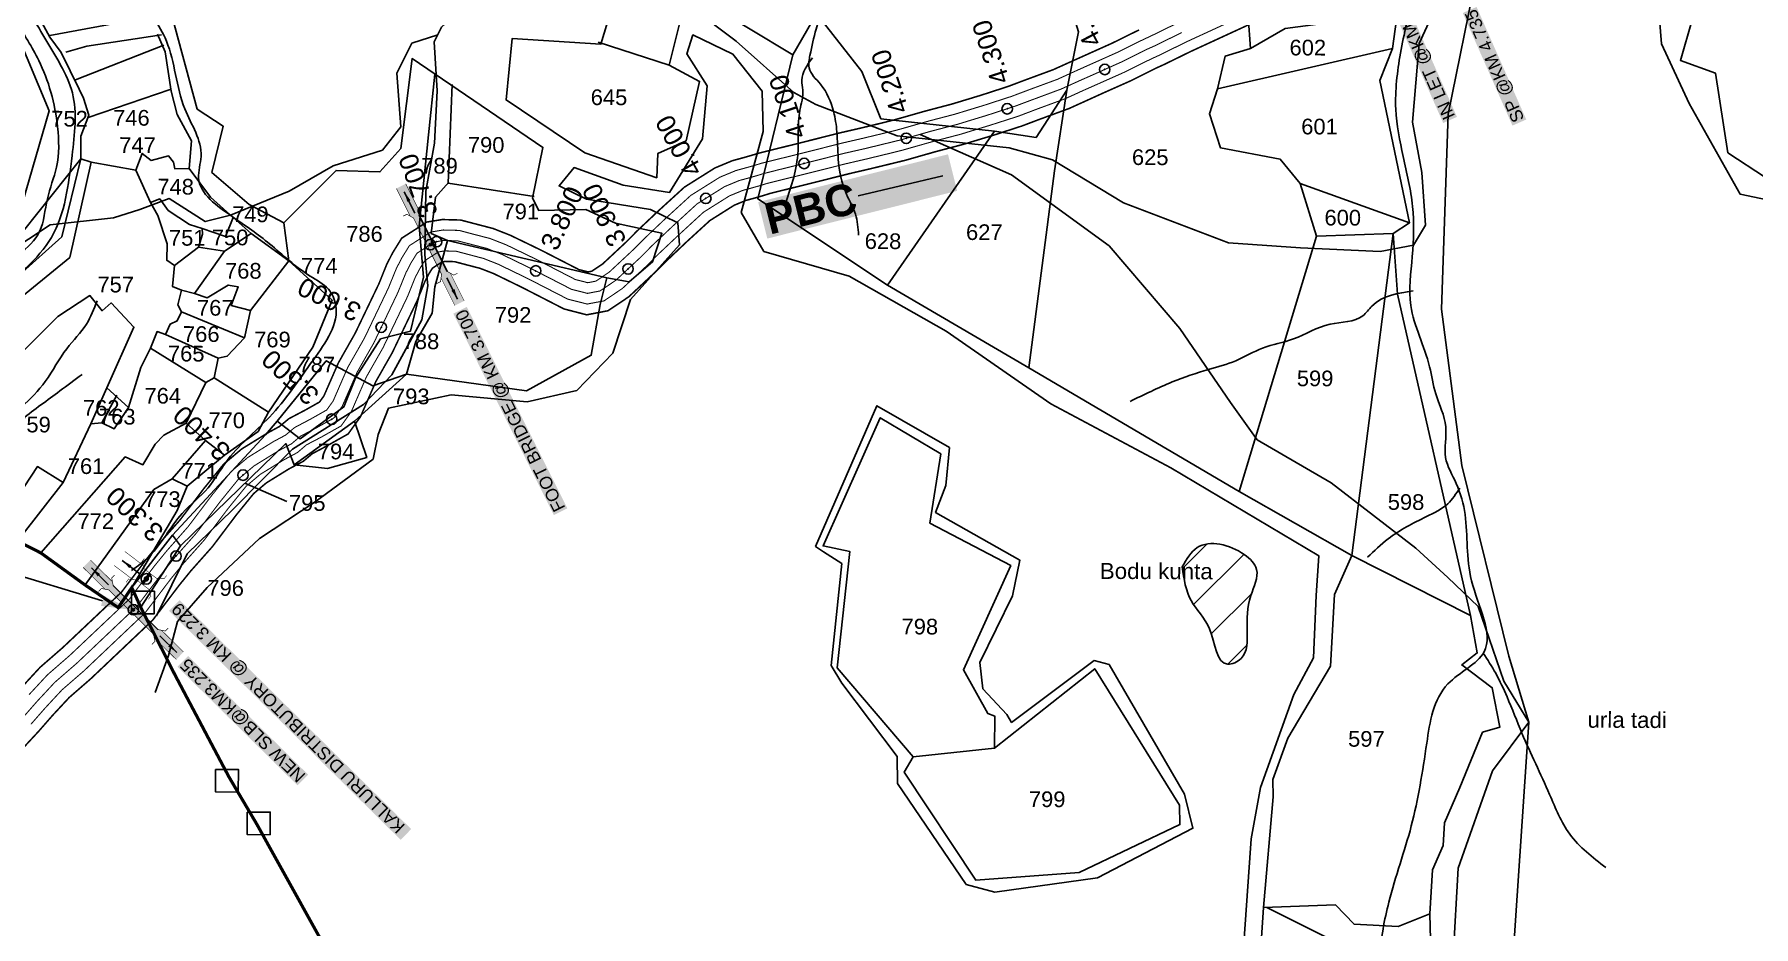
# Model space of a CAD drawing. Header units: inches. Extents: x 179671 to 186600, y 1613438 to 1621634.
# Drawn here: x 180495 to 182138, y 1616173 to 1617026 of the extents above; entities that cross this region are included whole.
import ezdxf
from ezdxf import colors
from ezdxf.entities.mleader import LeaderData, LeaderLine
from ezdxf.enums import TextEntityAlignment as Align
from ezdxf.math import Vec2, Vec3

# ---------------------------------------------------------------- set-up
doc = ezdxf.new("R2010")
doc.units = ezdxf.units.IN
doc.header["$LTSCALE"] = 15
doc.header["$MEASUREMENT"] = 0
doc.header["$PDMODE"] = 32
doc.header["$PDSIZE"] = 10
doc.linetypes.add('ACAD_ISO02W100', pattern=[15, 12, -3])
doc.linetypes.add('HIDDEN2', pattern=[0.1875, 0.125, -0.0625])
for name, color, linetype in [('CANAL1', 7, 'Continuous'), ('CSMark', 72, 'Continuous'), ('HILLS', 3, 'Continuous'), ('PAPER SIZE', 5, 'Continuous'), ('PLOT', 7, 'Continuous'), ('PLOT NO', 7, 'Continuous'), ('ROAD', 1, 'Continuous'), ('STREAM', 4, 'Continuous'), ('STRUCTURE', 5, 'Continuous'), ('text1', 7, 'Continuous'), ('text2', 7, 'Continuous'), ('VILLAGE BOUNADRY', 5, 'Continuous'), ('VILLAGE BOUNADRY STONES', 1, 'Continuous'), ('VILLAGE STONES', 240, 'Continuous')]:
    doc.layers.add(name, color=color, linetype=linetype)
doc.styles.get("Standard").update_dxf_attribs({"font": 'arial.ttf'})
doc.dimstyles.get("Standard").update_dxf_attribs({"dimtxt": 0.18, "dimasz": 0.18, "dimexe": 0.18, "dimexo": 0.0625, "dimgap": 0.09, "dimtad": 0, "dimtih": 1, "dimtoh": 1, "dimdec": 4, "dimzin": 0, "dimdsep": 46, "dimtxsty": 'Standard', "dimcen": 0.09, "dimadec": 0, "dimazin": 0, "dimtfac": 1, "dimtdec": 4, "dimtofl": 0, "dimtmove": 0, "dimatfit": 3, "dimfxl": 1, "dimtolj": 1, "dimtzin": 0, "dimarcsym": 0})

# ---------------------------------------------------------------- blocks, each defined once
blk = doc.blocks.new('SLB')
at = {"layer": 'STRUCTURE'}
h = blk.add_hatch(dxfattribs=at)
h.set_pattern_fill('DOTS', color=6, scale=20, angle=320.3722, style=0)
h.set_pattern_definition([(320.372247934, (-159.4327, -72.9564), (1.2786241598, 0.5641323054), [0, -1.25])])
h.paths.add_polyline_path([(769699.5, 1706871.1), (769699.5, 1706861.1), (769729.1, 1706861.1), (769732.1, 1706863.1), (769792.1, 1706863.1), (769795.1, 1706861.1), (769824.7, 1706861.1), (769824.7, 1706871.1), (769795.1, 1706871.1), (769792.1, 1706869.1), (769732.1, 1706869.1), (769729.1, 1706871.1)])
at = {"layer": 'STRUCTURE', "color": 6, "linetype": 'ACAD_ISO02W100', "ltscale": 0.5, "const_width": 0.5}
for points in [[(769699.5, 1706871.1), (769729.1, 1706871.1)], [(769795.1, 1706871.1), (769824.7, 1706871.1)], [(769699.5, 1706861.1), (769729.1, 1706861.1)], [(769795.1, 1706861.1), (769824.7, 1706861.1)]]:
    blk.add_lwpolyline(points, dxfattribs=at)
at = {"layer": 'STRUCTURE', "color": 6, "const_width": 0.628}
for points in [[(769726.1, 1706877.1), (769726.1, 1706873.1), (769732.1, 1706869.1), (769792.1, 1706869.1), (769798.1, 1706873.1), (769798.1, 1706877.1)], [(769726.1, 1706855.1), (769726.1, 1706859.1), (769732.1, 1706863.1), (769792.1, 1706863.1), (769798.1, 1706859.1), (769798.1, 1706855.1)]]:
    blk.add_lwpolyline(points, dxfattribs=at)
at = {"layer": 'STRUCTURE', "color": 6}
blk.add_lwpolyline([(769732.1, 1706863.1), (769792.1, 1706863.1)], dxfattribs=at)
blk.add_lwpolyline([(769732.1, 1706863.1), (769792.1, 1706863.1)], dxfattribs=at)
at = {"layer": 'STRUCTURE', "color": 0}
blk.add_circle((769762.1, 1706866.1), 1.24, dxfattribs=at)
for points in [[(769703.8, 1706866), (769726.7, 1706866)], [(769818.6, 1706865.8), (769795.7, 1706865.8)]]:
    blk.add_leader(points, dimstyle='Standard', override={"dimasz": 10, "dimgap": 0.09, "dimtad": 0}, dxfattribs=at)
blk = doc.blocks.new('OT')
at = {"layer": 'STRUCTURE', "color": 190}
for points, const_width in [([(769751.4, 1706595.8), (769729.4, 1706595.8)], 0.5), ([(769775.2, 1706601.8), (769775.2, 1706597.8), (769769.2, 1706593.8), (769761.8, 1706593.8), (769754.4, 1706593.8), (769748.4, 1706597.8), (769748.4, 1706601.8)], 0.5), ([(769761.8, 1706593.8), (769761.8, 1706581)], 2.5), ([(769751.4, 1706579), (769729.4, 1706579)], 0.5), ([(769748.4, 1706573), (769748.4, 1706577), (769754.4, 1706581), (769761.8, 1706581), (769761.8, 1706581), (769761.8, 1706581), (769769.2, 1706581), (769775.2, 1706577), (769775.2, 1706573)], 0.5)]:
    blk.add_lwpolyline(points, dxfattribs=dict(at, const_width=const_width))
at = {"layer": 'STRUCTURE', "color": 0}
blk.add_circle((769761.8, 1706587.4), 1.87, dxfattribs=at)
blk.add_leader([(769732.6, 1706587.4), (769753.8, 1706587.4)], dimstyle='Standard', override={"dimasz": 10, "dimgap": 0.09, "dimtad": 0}, dxfattribs=at)
blk = doc.blocks.new('PBC')
at = {"layer": 'STRUCTURE', "color": 5, "insert": (13.6, 8.7), "char_height": 30, "width": 181.057, "attachment_point": 1, "rotation": 325.6347, "bg_fill": 1, "box_fill_scale": 1.1, "bg_fill_color": 7, "bg_fill_true_color": 16777215, "bg_fill_transparency": 0}
blk.add_mtext('{\\fArial|b1|i0|c0|p34;\\C256;PBC}', dxfattribs=at)
at = {"layer": 'PAPER SIZE'}
blk.add_leader([(148.6, -102.5), (80.6, -54.7)], dimstyle='Standard', override={"dimasz": 40, "dimgap": 0.09, "dimtad": 0, "dimtfill": 2, "dimtfillclr": 5}, dxfattribs=at)

msp = doc.modelspace()

# ---------------------------------------------------------------- hatches: boundary and pattern name
at = {"layer": 'STREAM'}
h = msp.add_hatch(dxfattribs=at)
h.set_pattern_fill('ANSI31', color=256, scale=254.535425, angle=-0.2316)
h.set_pattern_definition([(44.7684, (179073.567, 1616750.192), (-22.40683, 22.58873), [])])
edge = h.paths.add_edge_path()
edge.add_spline(control_points=[(181592, 1616516.4), (181596.1, 1616523.7), (181608.4, 1616545), (181645.3, 1616536.1), (181668.6, 1616512.9), (181654.2, 1616485.7), (181653.6, 1616458.7), (181655.2, 1616430.1), (181625, 1616417), (181623, 1616460.7), (181597.1, 1616482.3), (181593.7, 1616504.9), (181592, 1616516.4)], knot_values=[0, 0, 0, 0, 4.605874, 13.541889, 17.162116, 22.229746, 28.917718, 34.18549, 36.884854, 44.336815, 50.682563, 57.221071, 57.221071, 57.221071, 57.221071], degree=3, periodic=0)
h.paths.add_polyline_path([(181509.4, 1616500.9), (181625.1, 1616500.4), (181625.2, 1616523.7), (181509.5, 1616524.2)], flags=9)

# ---------------------------------------------------------------- linework, layer by layer
at = {"layer": 'CANAL1', "color": 5, "const_width": 1}
for points in [[(180491.7, 1616366), (180504.9, 1616381.1), (180521.3, 1616398.8), (180542.4, 1616417.1), (180600.7, 1616472.4), (180625.4, 1616505), (180636.8, 1616519), (180657.4, 1616542.2), (180680.3, 1616572.5), (180697.4, 1616593.6), (180710.8, 1616604.9), (180733.2, 1616618.7), (180746.4, 1616625.8), (180754.9, 1616633.1), (180768.7, 1616640.3), (180788.1, 1616651.2), (180798, 1616665.1), (180812.3, 1616698.1), (180828.2, 1616726), (180851.6, 1616774.9), (180859.1, 1616793.5), (180863.7, 1616802.2), (180868, 1616809.2), (180874.8, 1616813.6), (180881.1, 1616817.6), (180886.9, 1616818.6), (180898.1, 1616818.3), (180909.8, 1616815.2), (180924.2, 1616811.4), (180938, 1616806), (180965.9, 1616792.5), (181004.8, 1616772.5), (181023.3, 1616767.8), (181039.4, 1616770.8), (181057, 1616782.7), (181081.8, 1616805.8), (181092.2, 1616816.3), (181111.4, 1616834.4), (181134.5, 1616855.6), (181159.3, 1616871.2), (181171.9, 1616876.4), (181179.2, 1616878.4), (181189.2, 1616881.2), (181194.9, 1616883), (181208, 1616886.3), (181231.1, 1616892), (181271.3, 1616902.1), (181291.1, 1616906.7), (181310.9, 1616911.5), (181325, 1616915), (181354.1, 1616923.3), (181380.1, 1616930.1), (181408.9, 1616938.9), (181435.4, 1616947.4), (181453, 1616954.1), (181480.2, 1616964.1), (181497.7, 1616972.1), (181512.4, 1616978.6), (181538.4, 1616990.2), (181556.1, 1616999.1), (181563.6, 1617002.7), (181570.8, 1617006), (181595.9, 1617018.4), (181663.2, 1617049.4)], [(180490, 1616394.4), (180507.4, 1616413.2), (180529, 1616432), (180585.8, 1616485.7), (180609.7, 1616517.3), (180621.6, 1616531.9), (180641.9, 1616554.9), (180664.5, 1616584.8), (180683.1, 1616607.7), (180699, 1616621.1), (180723.2, 1616636.1), (180735.1, 1616642.5), (180743.7, 1616649.7), (180759.2, 1616657.9), (180774.4, 1616666.5), (180780.5, 1616675), (180794.4, 1616707), (180810.5, 1616735.3), (180833.3, 1616783), (180841, 1616801.9), (180846.3, 1616812.1), (180853.4, 1616823.6), (180864, 1616830.4), (180873.7, 1616836.6), (180885.6, 1616838.6), (180901, 1616838.2), (180914.9, 1616834.5), (180930.4, 1616830.5), (180946, 1616824.4), (180974.9, 1616810.4), (181011.9, 1616791.3), (181023.9, 1616788.2), (181031.7, 1616789.7), (181044.5, 1616798.4), (181067.9, 1616820.2), (181078.2, 1616830.6), (181097.7, 1616849.1), (181122.3, 1616871.6), (181150, 1616889), (181165.4, 1616895.4), (181173.8, 1616897.7), (181183.5, 1616900.4), (181189.5, 1616902.3), (181203.1, 1616905.7), (181226.3, 1616911.4), (181266.6, 1616921.6), (181286.5, 1616926.2), (181306.1, 1616930.9), (181319.9, 1616934.3), (181348.8, 1616942.5), (181374.7, 1616949.3), (181402.9, 1616957.9), (181428.8, 1616966.3), (181446, 1616972.8), (181472.6, 1616982.6), (181489.5, 1616990.3), (181504.2, 1616996.9), (181529.8, 1617008.3), (181547.2, 1617017), (181555.1, 1617020.8), (181562.2, 1617024.1), (181587.3, 1617036.4)]]:
    msp.add_lwpolyline(points, dxfattribs=at)
at = {"layer": 'CANAL1', "color": 200, "const_width": 1.5}
for points in [[(180475.5, 1616333.9), (180499.1, 1616359.3), (180512.3, 1616374.4), (180528.3, 1616391.6), (180549.1, 1616409.7), (180608.2, 1616465.7), (180633.3, 1616498.8), (180644.4, 1616512.5), (180665.1, 1616535.8), (180688.1, 1616566.3), (180704.6, 1616586.6), (180716.7, 1616596.8), (180738.2, 1616610.1), (180752.1, 1616617.5), (180760.6, 1616624.7), (180773.5, 1616631.6), (180794.9, 1616643.6), (180806.7, 1616660.1), (180821.3, 1616693.6), (180837.1, 1616721.4), (180860.8, 1616770.9), (180868.2, 1616789.3), (180872.4, 1616797.3), (180875.4, 1616802), (180880.2, 1616805.2), (180884.7, 1616808.1), (180887.6, 1616808.6), (180896.7, 1616808.3), (180907.3, 1616805.5), (180921.1, 1616801.9), (180934, 1616796.9), (180961.5, 1616783.5), (181001.2, 1616763.1), (181022.9, 1616757.5), (181043.3, 1616761.4), (181063.2, 1616774.8), (181088.8, 1616798.7), (181099.2, 1616809.1), (181118.2, 1616827.1), (181140.6, 1616847.6), (181163.9, 1616862.3), (181175.1, 1616866.9), (181181.9, 1616868.7), (181192, 1616871.6), (181197.6, 1616873.4), (181210.4, 1616876.6), (181233.5, 1616882.3), (181273.6, 1616892.4), (181293.4, 1616897), (181313.2, 1616901.8), (181327.6, 1616905.3), (181356.7, 1616913.6), (181382.9, 1616920.5), (181411.9, 1616929.3), (181438.7, 1616938), (181456.5, 1616944.7), (181484, 1616954.8), (181501.9, 1616962.9), (181516.4, 1616969.5), (181542.7, 1616981.2), (181560.5, 1616990.1), (181567.8, 1616993.7), (181575.1, 1616997), (181600.2, 1617009.3), (181667.4, 1617040.3)], [(180482.6, 1616401.1), (180500.4, 1616420.4), (180522.2, 1616439.4), (180578.3, 1616492.4), (180601.8, 1616523.5), (180613.9, 1616538.4), (180634.1, 1616561.2), (180656.7, 1616591), (180675.9, 1616614.7), (180693.1, 1616629.2), (180718.2, 1616644.7), (180729.4, 1616650.8), (180738.1, 1616658.1), (180754.4, 1616666.7), (180767.5, 1616674.1), (180771.7, 1616679.9), (180785.5, 1616711.5), (180801.6, 1616739.9), (180824.2, 1616787), (180831.9, 1616806.1), (180837.6, 1616817.1), (180846.1, 1616830.8), (180858.6, 1616838.8), (180870, 1616846.2), (180884.9, 1616848.6), (180902.5, 1616848.1), (180917.4, 1616844.2), (180933.5, 1616840), (180950, 1616833.5), (180979.3, 1616819.3), (181015.5, 1616800.7), (181024.2, 1616798.5), (181027.8, 1616799.2), (181038.2, 1616806.2), (181060.9, 1616827.4), (181071.2, 1616837.8), (181090.9, 1616856.4), (181116.3, 1616879.6), (181145.4, 1616897.9), (181162.2, 1616904.9), (181171.1, 1616907.3), (181180.6, 1616910), (181186.8, 1616911.9), (181200.7, 1616915.4), (181223.9, 1616921.1), (181264.2, 1616931.3), (181284.2, 1616935.9), (181303.7, 1616940.6), (181317.3, 1616944), (181346.1, 1616952.2), (181371.9, 1616959), (181399.9, 1616967.5), (181425.5, 1616975.8), (181442.5, 1616982.2), (181468.8, 1616991.9), (181485.4, 1616999.4), (181500.1, 1617006), (181525.5, 1617017.4), (181542.8, 1617026), (181550.9, 1617029.9)]]:
    msp.add_lwpolyline(points, dxfattribs=at)
at = {"layer": 'CANAL1', "color": 1, "linetype": 'HIDDEN2', "ltscale": 4, "const_width": 1}
msp.add_lwpolyline([(180484.3, 1616372.7), (180497.5, 1616387.8), (180514.4, 1616406), (180535.7, 1616424.5), (180593.3, 1616479.1), (180617.6, 1616511.1), (180629.2, 1616525.5), (180649.6, 1616548.5), (180672.4, 1616578.6), (180690.2, 1616600.6), (180704.9, 1616613), (180728.2, 1616627.4), (180740.8, 1616634.2), (180749.3, 1616641.4), (180764, 1616649.1), (180781.2, 1616658.8), (180789.2, 1616670), (180803.4, 1616702.5), (180819.4, 1616730.6), (180842.5, 1616779), (180850.1, 1616797.7), (180855, 1616807.2), (180860.7, 1616816.4), (180869.4, 1616822), (180877.4, 1616827.1), (180886.2, 1616828.6), (180899.6, 1616828.2), (180912.3, 1616824.9), (180927.3, 1616821), (180942, 1616815.2), (180970.4, 1616801.4), (181008.3, 1616781.9), (181023.6, 1616778), (181035.6, 1616780.3), (181050.7, 1616790.5), (181074.9, 1616813), (181085.2, 1616823.5), (181104.6, 1616841.8), (181128.4, 1616863.6), (181154.7, 1616880.1), (181168.7, 1616885.9), (181176.5, 1616888), (181186.3, 1616890.8), (181192.2, 1616892.6), (181205.5, 1616896), (181228.7, 1616901.7), (181268.9, 1616911.9), (181288.8, 1616916.4), (181308.5, 1616921.2), (181322.5, 1616924.6), (181351.4, 1616932.9), (181377.4, 1616939.7), (181405.9, 1616948.4), (181432.1, 1616956.9), (181449.5, 1616963.4), (181476.4, 1616973.4), (181493.6, 1616981.2), (181508.3, 1616987.7), (181534.1, 1616999.3), (181551.6, 1617008.1), (181559.3, 1617011.8), (181566.5, 1617015), (181591.6, 1617027.4)], dxfattribs=at)
at = {"layer": 'HILLS'}
for points in [[(182162, 1617210.9), (182055.4, 1617282.1), (182009.6, 1617279.1), (181973.5, 1617228.2), (181937.9, 1617150.1), (181914, 1617114.4), (181873.3, 1617083), (181846.3, 1616949.2), (181839.9, 1616763), (181859.3, 1616613.5), (181904.4, 1616431), (181923.2, 1616368.1), (181888.7, 1616321.6), (181855.7, 1616228.3), (181851.1, 1616143.6)], [(182163.3, 1616864.8), (182125.4, 1616872.8), (182076.7, 1616959.7), (182050.1, 1617016.6), (182044.6, 1617083.5), (182073.1, 1617106), (182171.6, 1617102.4)]]:
    msp.add_lwpolyline(points, dxfattribs=at)
at = {"layer": 'PLOT'}
for points in [[(181101.6, 1616996.1), (181115.8, 1617052.3), (181135.3, 1617057), (181219.8, 1617006.1), (181237.6, 1617036.9), (181292, 1617156.5), (181332.9, 1617199.4), (181394.3, 1617269.3), (181428, 1617296), (181446.4, 1617334.9), (181448.7, 1617307), (181476.6, 1617339.2), (181614, 1617375), (181692.8, 1617375), (181762.5, 1617368.7), (181813.1, 1617357.5), (181856.7, 1617344.4), (181899.4, 1617361.6), (181966.7, 1617345.8), (181994.6, 1617347.8), (181999.3, 1617362.1)], [(181813.1, 1617357.5), (181810.6, 1617260.2), (181793.1, 1617205.6), (181799.6, 1617115.8), (181819.5, 1617099.8), (181800.8, 1617067.9), (181792.9, 1617012.3), (181781.1, 1616981.4), (181809.2, 1616845.4), (181793.8, 1616835.1)], [(181450.2, 1617166.3), (181493, 1617028.1), (181481.9, 1616972.3), (181470, 1616895.2), (181445.6, 1616706.7)], [(180471.1, 1617092.9), (180484.1, 1617083.5), (180486.8, 1617074.3), (180500.2, 1617040.4), (180509.8, 1617023), (180520.7, 1617008.4), (180537.7, 1616973.1), (180541.8, 1616964.6), (180547.1, 1616948.3), (180539.3, 1616928.2), (180539.3, 1616906.8)], [(182159.1, 1617087.8), (182074.5, 1617091.6), (182079.4, 1617039.4), (182068.3, 1617000.8), (182101.7, 1616988.7), (182113.7, 1616912.5), (182149.5, 1616888.8)], [(180470.9, 1616820.7), (180509, 1616952.5), (180457.7, 1617074.8)], [(181052.4, 1617069.1), (181036.4, 1617016.4), (180951.5, 1617021.6), (180945.8, 1616962.9), (181021.2, 1616912.5), (181089.8, 1616888.6), (181090.9, 1616911.8), (181118.1, 1616924), (181130.7, 1616980.7), (181101.6, 1616996.1), (181034, 1617018.1)], [(181800.8, 1617067.9), (181742.2, 1617051.5), (181722.1, 1617035.5), (181690.4, 1617031.3), (181657.4, 1617012.1)], [(180602.9, 1617041.8), (180535.7, 1617029.4), (180509.8, 1617024.5)], [(180596.6, 1616477.9), (180634.8, 1616536.5), (180735.3, 1616634.3), (180743.2, 1616613.9), (180775, 1616610.7), (180812.7, 1616621.1), (180800.8, 1616655.7), (180850.7, 1616700.8), (180965.3, 1616684.8), (181027.3, 1616718.8), (181035.8, 1616767.5), (181042.1, 1616792.8), (181063.4, 1616789), (181085.7, 1616808.1), (181094.7, 1616835.5), (181050.3, 1616845.1), (181021.9, 1616858.2), (180977.1, 1616857.4), (180971, 1616868.9), (180981.1, 1616917.6), (180856, 1617002.5), (180845.1, 1616916.5), (180825.2, 1616894.2), (180783.3, 1616895.6), (180733.3, 1616845.5), (180700.3, 1616862.9), (180664.6, 1616893.6), (180675.3, 1616938), (180650.7, 1616954.2), (180625.4, 1617047.1)], [(181219.8, 1617006.1), (181186.6, 1616868.3), (181310.4, 1616785.7), (181445.6, 1616706.7), (181646.5, 1616588.4), (181754.2, 1616527.4), (181867.6, 1616470.1), (181797.9, 1616777.4), (181793.8, 1616835.1), (181720.4, 1616832.8), (181704.8, 1616882.9), (181685.8, 1616906.2), (181628.5, 1616917.2), (181618.1, 1616949.7), (181625.8, 1616973.6), (181633.1, 1617004.7), (181657.4, 1617012.1), (181655.2, 1617042.6)], [(181412.8, 1616933.2), (181304.1, 1616944.9), (181286, 1616990), (181248.9, 1617037.3), (181237.6, 1617036.9)], [(180470.9, 1616820.7), (180539.3, 1616906.8), (180549.2, 1616903.4), (180592, 1616895.9), (180598, 1616911.8), (180606.6, 1616905.2), (180623.2, 1616909.4), (180627.8, 1616903.4), (180629.1, 1616897.1), (180643, 1616897.4), (180645.1, 1616923.9), (180631.6, 1616949.1), (180625.7, 1616971.4), (180619.9, 1617009.1), (180612.7, 1617026)], [(180525.2, 1617008.5), (180545, 1617014.5), (180616.6, 1617025.2)], [(180618.8, 1617015.3), (180534.4, 1616982.1)], [(181625.8, 1616973.6), (181792.9, 1617012.3)], [(180726.9, 1616655.9), (180748.9, 1616639), (180790.9, 1616669.4), (180801.9, 1616697.1), (180825.9, 1616734.5), (180854.5, 1616742), (180866.8, 1616793.6), (180862.6, 1616842.2), (180871.8, 1616929.5), (180877.7, 1616987.5)], [(180546.4, 1616946.3), (180624.7, 1616972.9)], [(180894.2, 1616977.8), (180890.6, 1616883.5), (180972.7, 1616870.7)], [(181310.4, 1616785.7), (181412.8, 1616933.2), (181452.4, 1616927.2), (181481.9, 1616972.3)], [(180539.3, 1616906.8), (180521.3, 1616832.2), (180440.1, 1616759.5), (180395.5, 1616711.1), (180341.9, 1616629.3)], [(180351, 1616624.8), (180455.5, 1616752.8), (180528.8, 1616812.4), (180549.2, 1616903.4)], [(180643, 1616897.4), (180663.4, 1616869.9), (180685.1, 1616850.6), (180702.3, 1616835.3), (180738.2, 1616809.2), (180779.5, 1616771.5), (180761.1, 1616726.6), (180718.6, 1616664.5), (180708.8, 1616645.8), (180676.7, 1616623.4), (180640.9, 1616593.8), (180631.5, 1616570.3), (180588.1, 1616496.7)], [(180676.7, 1616623.4), (180658.5, 1616637.2), (180640.1, 1616653.8), (180659, 1616692.7), (180606.1, 1616725.6), (180612.2, 1616741.5), (180620.4, 1616738.8), (180624.7, 1616748.7), (180631.5, 1616751.7), (180635.5, 1616760.4), (180632, 1616766.9), (180635.6, 1616781.1), (180626.9, 1616784.6), (180628.9, 1616804.8), (180621.5, 1616809.6), (180621.8, 1616825.3), (180613.1, 1616852.6), (180605.9, 1616864.9), (180592, 1616895.9)], [(180891, 1616884.3), (180878.4, 1616869.9), (180874.2, 1616835.3), (180889.9, 1616828.4), (180877.7, 1616784.3), (180875.2, 1616759), (180859.7, 1616732), (180850.7, 1616700.8)], [(180605.9, 1616864.9), (180614.8, 1616868.3), (180622.7, 1616857.4), (180643.2, 1616844), (180655.5, 1616840.1), (180677.7, 1616832.3), (180685.1, 1616850.6)], [(181809.2, 1616845.4), (181704.8, 1616882.9)], [(180648, 1616778), (180676.6, 1616818.3), (180702.3, 1616835.3)], [(180676.6, 1616818.3), (180652, 1616822.3), (180655.6, 1616834.6), (180655.5, 1616840.1)], [(180659, 1616692.7), (180666.8, 1616697.4), (180670.6, 1616716.2), (180679.4, 1616717.9), (180695.8, 1616735.4), (180701.4, 1616761.7), (180738.2, 1616809.2), (180733.3, 1616845.5)], [(181754.2, 1616527.4), (181793.8, 1616835.1)], [(180652, 1616822.3), (180628.9, 1616804.8)], [(180889.9, 1616828.4), (181042.1, 1616792.8)], [(181720.4, 1616832.8), (181646.5, 1616588.4)], [(180635.6, 1616781.1), (180648, 1616778), (180660.2, 1616773.8), (180680.3, 1616786), (180689.8, 1616784.2), (180683.1, 1616766.3), (180701.4, 1616761.7)], [(180606.1, 1616725.6), (180596.6, 1616707.2), (180584.8, 1616668.8), (180564.2, 1616687.8), (180590.2, 1616745.8), (180568.3, 1616768.9), (180559.7, 1616761.4), (180548, 1616775.9), (180517.3, 1616756), (180372, 1616610.4)], [(180695.8, 1616735.4), (180635.5, 1616760.4)], [(180620.4, 1616738.8), (180670.6, 1616716.2)], [(180850.7, 1616700.8), (180818.4, 1616689.6), (180773.9, 1616713.6), (180726.9, 1616655.9), (180716, 1616642.9), (180627, 1616546.7), (180634.8, 1616536.5)], [(180522.5, 1616597.2), (180548.9, 1616653.2), (180564.2, 1616687.8)], [(180666.8, 1616697.4), (180718.6, 1616664.5)], [(180559.5, 1616654.2), (180573.7, 1616680.6)], [(180640.1, 1616653.8), (180618.8, 1616642.4), (180610.3, 1616633.9), (180598.7, 1616614.2), (180581.7, 1616621.7), (180501.2, 1616529.8)], [(180548.9, 1616653.2), (180559.5, 1616654.2), (180571.4, 1616648.5), (180584.8, 1616668.8)], [(180800.8, 1616655.7), (180743.2, 1616613.9)], [(181335, 1616335), (181326.3, 1616320.2), (181394.9, 1616216.9), (181493.6, 1616224.3), (181589.9, 1616270), (181589.4, 1616288.7), (181508.4, 1616419), (181412.8, 1616343.3), (181335, 1616335), (181262.4, 1616419.9), (181274.3, 1616531.2), (181248.8, 1616536.5), (181303.4, 1616659), (181361.3, 1616624.5), (181350.8, 1616558.3), (181428.2, 1616517.8), (181383, 1616418.2), (181406.4, 1616376.2), (181413.1, 1616373.7), (181412.8, 1616343.3)], [(180626.8, 1616600.8), (180658.5, 1616637.2)], [(180458.1, 1616552.3), (180497.9, 1616612.4), (180522.5, 1616597.2), (180482.1, 1616545.2)], [(180543.4, 1616499.2), (180609.2, 1616590.4), (180626.8, 1616600.8), (180640.9, 1616593.8)], [(180627, 1616546.7), (180588.1, 1616496.7)], [(181754.2, 1616527.4), (181737.7, 1616490.1), (181733.7, 1616421.7), (181693, 1616352.7), (181678.6, 1616313.2), (181679, 1616296.6)], [(181669.9, 1616190.8), (181738.7, 1616193.3), (181756.3, 1616174.8), (181798.6, 1616172.5), (181828.7, 1616184.6), (181831.3, 1616226.7), (181841.4, 1616250.2), (181842.9, 1616271.6), (181857.5, 1616305.6), (181879.1, 1616358.3), (181895.7, 1616363.3), (181888.4, 1616400.9), (181859.2, 1616422.8), (181874, 1616434.2), (181867.6, 1616470.1)], [(181679, 1616296.6), (181679, 1616296.6), (181679, 1616296.6), (181669.9, 1616190.8), (181667.9, 1616162.1), (181684.8, 1616150.7), (181707.9, 1616048.3), (181721.9, 1616015.3), (181741.2, 1615895.3), (181774.1, 1615879.1), (181897.5, 1615896), (181904.7, 1616063.1)], [(181672.9, 1616190.9), (181830.7, 1616111.7), (181904.7, 1616063.1), (181943.5, 1616037.6), (181995.2, 1616030.5), (182018.1, 1615998.1), (182065.5, 1615983.7), (182090.2, 1615947.2), (182135.9, 1615911.7), (182197.8, 1615893.5), (182277.7, 1615883.6)], [(181828.7, 1616184.6), (181830.7, 1616111.7)]]:
    msp.add_lwpolyline(points, dxfattribs=at)
at = {"layer": 'ROAD'}
for points in [[(181067.6, 1617110.3), (181057.6, 1617081.7), (181039.6, 1617087.9), (180998.5, 1617114), (180982.5, 1617119.8), (180948.1, 1617109.1), (180914.2, 1617060.2), (180884.1, 1617032.4), (180877.2, 1617018.5), (180880.1, 1616971.7), (180877.5, 1616921.7), (180869.1, 1616875.7), (180868.2, 1616815.1), (180871.2, 1616785.2), (180865.2, 1616752.6), (180836.7, 1616700), (180809.7, 1616671.9), (180741.8, 1616629), (180684.3, 1616570.9), (180641, 1616529.1), (180611.8, 1616469.8)], [(181838.5, 1617061), (181818.4, 1617016.8), (181812.1, 1616941.6), (181821.1, 1616893.5), (181824.7, 1616843.3), (181813.2, 1616824), (181781.4, 1616818.1), (181705, 1616821.7), (181636.4, 1616826.3), (181536.1, 1616864.5), (181468.2, 1616905.8), (181426.7, 1616917.3), (181319.7, 1616928.6), (181242, 1616958.6), (181221, 1616970), (181165.6, 1617019.3), (181123.4, 1617051.1)], [(180221.5, 1616629.1), (180288.6, 1616717.9), (180401.1, 1616789.4), (180468.6, 1616816.1), (180510.1, 1616843.6), (180570.6, 1616850.2), (180595.9, 1616858.2), (180623.8, 1616868.6), (180658.3, 1616846.6), (180682.5, 1616852.8), (180738.4, 1616875.6), (180780.5, 1616900.1), (180827.7, 1616914.9), (180845.1, 1616937.3), (180841.3, 1616988.4), (180855.8, 1617017.1), (180880.6, 1617025.1)], [(181650.2, 1616147.6), (181658.1, 1616256.6), (181666.8, 1616305.6), (181698.7, 1616394.3), (181717.7, 1616429.6), (181720.2, 1616489), (181722.6, 1616527.2), (181581.2, 1616611.3), (181466.6, 1616672.3), (181366.3, 1616741.8), (181273.8, 1616794.4), (181192.2, 1616818.1), (181170.6, 1616855.3), (181191.5, 1616932.9), (181190.5, 1616971.2), (181162.6, 1617006.7), (181124.4, 1617025.2), (181118.6, 1617006.9), (181137.9, 1616976.6), (181133.7, 1616925.8), (181102.1, 1616874.6), (181057.6, 1616881.6), (181010.8, 1616898.3), (180996.5, 1616880.7), (181022.7, 1616868), (181083.8, 1616858.1), (181110, 1616845.4), (181111.6, 1616824.3), (181064.6, 1616772.1), (181047.8, 1616720.8), (181013.4, 1616685), (180965.9, 1616674.4), (180893.4, 1616680.9), (180833.3, 1616668.1), (180823.5, 1616643), (180818.9, 1616619.6), (180763.3, 1616578.7), (180710, 1616543.5), (180660, 1616496.7), (180631.8, 1616464.3), (180623.1, 1616431.8), (180610.4, 1616396.4)], [(181341.5, 1616929.9), (181429, 1616891.2), (181522.1, 1616823.6), (181589.7, 1616744.5), (181638.2, 1616673.5), (181663.6, 1616638.1), (181734.4, 1616596.8), (181815.4, 1616534.4), (181846, 1616506.4), (181874.9, 1616478.5), (181899.6, 1616407.1), (181923.2, 1616368.1), (181908.4, 1616145.2)]]:
    msp.add_lwpolyline(points, dxfattribs=at)
at = {"layer": 'STREAM'}
msp.add_lwpolyline([(181319.6, 1616335.2), (181266.8, 1616405.2), (181256.6, 1616422.1), (181266.7, 1616519.7), (181249.3, 1616530.9), (181241.6, 1616536), (181300.3, 1616670.6), (181369.6, 1616630.5), (181366.2, 1616594.4), (181356.4, 1616568.6), (181436.8, 1616523), (181429.7, 1616488.9), (181398.5, 1616425.1), (181401.6, 1616399.9), (181424.5, 1616375.4), (181428.9, 1616367.7), (181507.9, 1616426.9), (181522.1, 1616423.1), (181594.2, 1616299.2), (181602.3, 1616266.5), (181511.1, 1616219.2), (181413.1, 1616205.4), (181385.7, 1616212.8), (181319.9, 1616309.4), (181319.6, 1616335.2)], dxfattribs=at)
for points in [[(180336.7, 1616632.4), (180359.1, 1616685.6), (180399.2, 1616730.6), (180456.8, 1616777.6), (180511.2, 1616831.5), (180531, 1616909.7), (180531.3, 1616969.6), (180504.9, 1617022), (180472.9, 1617070.5), (180429.2, 1617120.8), (180443.2, 1617173.6), (180486.2, 1617269.3), (180484.5, 1617322), (180544.2, 1617425.9), (180603.2, 1617509.3), (180645.8, 1617561.9), (180638.2, 1617618.5), (180680.8, 1617682.8), (180728.8, 1617769.5), (180744.1, 1617846.3), (180676.2, 1617974.9), (180639.1, 1618066.7), (180617.4, 1618117.8), (180561.3, 1618162.7), (180524.2, 1618246.2), (180478, 1618446.7), (180442.6, 1618703.1), (180441.9, 1618790.6), (180435.9, 1618841.6), (180440.5, 1618959.2)], [(181231.2, 1617331.1), (181198.6, 1617327.5), (181186.9, 1617342), (181178.3, 1617375.9), (181169.3, 1617409.8), (181148.8, 1617438.1), (181086.4, 1617463.8), (181044.1, 1617459.8), (180997.5, 1617451.2), (180939.9, 1617423.3), (180918.5, 1617401.7), (180894.8, 1617381.6), (180879.1, 1617372.5), (180852.7, 1617346), (180827.2, 1617330.9), (180789, 1617318), (180753.9, 1617300.6), (180707.6, 1617259), (180676.6, 1617219.1), (180667.2, 1617169.3), (180660.2, 1617152.7), (180616.7, 1617124.7), (180596.4, 1617104.7), (180597.4, 1617065.5), (180621.2, 1617019.3), (180638.8, 1616954.3), (180654.3, 1616908.9), (180651.9, 1616888.4), (180684.1, 1616851.4), (180719.8, 1616825.3), (180758.6, 1616794.5), (180776.1, 1616781.9), (180782.9, 1616767.4), (180761.7, 1616714.6), (180719.6, 1616659.7), (180677.9, 1616616.4), (180661, 1616592.2), (180636.2, 1616567.5), (180605.1, 1616526.9), (180587.9, 1616512.9)], [(181861.9, 1615447.2), (181872.1, 1615470.8), (181874.5, 1615503.5), (181889.7, 1615541.4), (181899.3, 1615580.1), (181908.5, 1615619.5), (181894.8, 1615688.7), (181857.1, 1615760.4), (181833.3, 1615827.2), (181819.6, 1615850.7), (181797.7, 1615957.6), (181778.7, 1616039.1), (181786.1, 1616075.9), (181781.4, 1616112.8), (181784, 1616170.1), (181789.6, 1616196), (181811, 1616268.8), (181825.8, 1616347.9), (181846, 1616404.5), (181880.6, 1616435.2), (181868.7, 1616503.1), (181862.4, 1616566.6), (181854, 1616596.2), (181843.8, 1616621), (181844, 1616650.5), (181834.4, 1616682), (181828.5, 1616707.9), (181810.6, 1616766.4), (181812, 1616813.4), (181812.2, 1616861.1), (181803.3, 1616908.9), (181796.2, 1616954.2), (181800.7, 1617007.6), (181814.2, 1617062.5), (181838, 1617114.3), (181867.8, 1617157), (181931.6, 1617244), (181964.5, 1617291), (181978.5, 1617322.9), (181981, 1617339.2), (182008.2, 1617346.3), (182038.4, 1617358.9), (182053.6, 1617369.7), (182054.9, 1617397.4), (182060.5, 1617436.7)], [(181464.5, 1617344), (181450.7, 1617315.6), (181442.1, 1617302.7), (181428.2, 1617285.3), (181407.9, 1617271.2), (181396.2, 1617256.3), (181383.5, 1617244.5), (181366, 1617229.6), (181350.4, 1617206.2), (181328.1, 1617186.2), (181318.1, 1617166.9), (181304.2, 1617156.2), (181292, 1617141.6), (181275.8, 1617108.2), (181266.3, 1617089.7), (181259.9, 1617075.4), (181255.2, 1617065.4), (181242.2, 1617030.7), (181236.3, 1617005.6), (181235.4, 1616993.7), (181246.4, 1616977.9), (181258.8, 1616951.8), (181262, 1616932.5), (181263.3, 1616906.8), (181271.2, 1616872.8), (181279.7, 1616853.7), (181282.7, 1616833.5)], [(180315.8, 1616641), (180319.3, 1616664.3), (180351, 1616701.3), (180390.1, 1616726.6), (180422.1, 1616768), (180453.1, 1616798), (180500, 1616837.3), (180507.4, 1616868.4), (180516.1, 1616898.7), (180517.2, 1616937.3), (180499.2, 1617000.7), (180477.2, 1617040.5), (180450.1, 1617081.8), (180402.9, 1617040), (180329, 1616979.1), (180295.8, 1616953.2), (180257.2, 1616889.6), (180210.5, 1616857.5), (180181.1, 1616827.2), (180144.4, 1616817.4), (180105.6, 1616781.5)], [(181212.1, 1616861.6), (181224.6, 1616910.4), (181226.7, 1616953.2), (181229.5, 1616972.3), (181228.5, 1616981.8), (181238.6, 1617003.1)], [(180385.3, 1616599.7), (180420.3, 1616632.8), (180454.8, 1616650.9), (180505.4, 1616693.8), (180526, 1616725.1), (180544.7, 1616748.6), (180554.9, 1616771)], [(181542.2, 1616674.6), (181582.6, 1616693.3), (181617.2, 1616705.2), (181643.2, 1616713.6), (181668.8, 1616725.6), (181698.4, 1616734.4), (181733.4, 1616748.6), (181764.8, 1616756.6), (181773.4, 1616765.9), (181812.9, 1616780.5)], [(180398.4, 1616591.5), (180414.8, 1616606.6), (180442.3, 1616623.9), (180456.7, 1616635.8), (180483.5, 1616657.8), (180519.3, 1616684.7), (180540.6, 1616700.5)], [(181769.2, 1616525.7), (181788.9, 1616543.3), (181825.5, 1616564.5), (181845.8, 1616576.8), (181857.4, 1616591.9)], [(181592, 1616516.4), (181606.4, 1616534.9), (181651.4, 1616528.3), (181663.2, 1616514.1), (181657.7, 1616489), (181654.1, 1616455.1), (181648.3, 1616428.9), (181635.7, 1616423.5), (181618.2, 1616457.2), (181600.5, 1616484.2), (181592, 1616516.4)], [(181879.7, 1616434.1), (181891.7, 1616414.7), (181902.5, 1616392.2), (181916.8, 1616357.4), (181943.2, 1616298.9), (181962.4, 1616261), (181997, 1616228.9)]]:
    msp.add_spline(points, degree=3, dxfattribs=at)
at = {"layer": 'text2'}
msp.add_lwpolyline([(180736.4, 1616578.9), (180696, 1616596.6)], dxfattribs=at)
at = {"layer": 'text2', "color": 2, "linetype": 'Continuous'}
for p in [(181518, 1616992.1), (181424.8, 1616954.5), (181328.3, 1616926.3), (181230.7, 1616902.2), (181136.7, 1616868.8), (180879.4, 1616827.4), (180974.2, 1616799.5), (181062.4, 1616801.4), (180826.5, 1616745.6), (180779.1, 1616657.7), (180694.4, 1616604.2), (180630.4, 1616526.8)]:
    msp.add_point(p, dxfattribs=at)
at = {"layer": 'text2', "color": 3, "linetype": 'Continuous'}
for p in [(180873.4, 1616824.6), (180602, 1616505, 9), (180589.6, 1616475.5)]:
    msp.add_point(p, dxfattribs=at)
at = {"layer": 'VILLAGE BOUNADRY', "const_width": 3}
msp.add_lwpolyline([(180831.2, 1616047.6), (180707.6, 1616270.4), (180680.8, 1616315.9), (180629.3, 1616413.3), (180596.6, 1616477.9), (180588.1, 1616496.7), (180575.1, 1616477.5), (180543.4, 1616499.2), (180501.2, 1616529.8), (180479.1, 1616541)], dxfattribs=at)
at = {"layer": 'VILLAGE BOUNADRY STONES'}
for points in [[(180587.8, 1616493.3), (180609.7, 1616493.2), (180609.6, 1616471.6), (180587.7, 1616471.7)], [(180668.2, 1616322.8), (180690, 1616322.8), (180689.9, 1616301.2), (180668.1, 1616301.3)], [(180698.5, 1616282), (180720.4, 1616282), (180720.3, 1616260.4), (180698.5, 1616260.5)]]:
    msp.add_lwpolyline(points, close=True, dxfattribs=at)

# ---------------------------------------------------------------- block references
at = {"layer": 'PAPER SIZE', "rotation": 48.47289065172573}
msp.add_blockref('PBC', (181187.9, 1616847.2), dxfattribs=at)
at = {"layer": 'STRUCTURE', "color": 0}
for name, p, rotation in [('SLB', (2051856.8, 1689945.8), 116.5124907775681), ('SLB', (1928144.3, 2288768.6), 135.3163972010155), ('OT', (-1466483.4, 726514.3, 9), 322.6621586927756)]:
    msp.add_blockref(name, p, dxfattribs=dict(at, rotation=rotation))

# ---------------------------------------------------------------- texts
at = {"layer": 'CSMark', "color": 1}
for s, rotation, p in [('4.400', 117.9165, (181508.1, 1617014.9, 96)), ('4.300', 108.2037, (181418.9, 1616978.7, 96)), ('4.200', 108.2037, (181322.4, 1616950.5, 96)), ('4.100', 108.2037, (181224.8, 1616926.4, 96)), ('4.000', 119.3223, (181126.2, 1616891.4, 96)), ('3.700', 110.1477, (180872.6, 1616851.4, 96)), ('3.800', 65.5963, (180986.2, 1616821.3, 96)), ('3.900', 115.8543, (181053.3, 1616824.5, 96)), ('3.600', 153.9112, (180805.1, 1616758.3, 96)), ('3.500', 136.6792, (180762.4, 1616676.1, 96)), ('3.400', 136.6792, (180677.7, 1616622.6, 96)), ('3.300', 136.6792, (180613.7, 1616545.2, 96))]:
    msp.add_text(s, height=18, rotation=rotation, dxfattribs=at).set_placement(p, align=Align.MIDDLE_LEFT)
at = {"layer": 'PLOT NO'}
for s, p in [('602', (181712.1, 1617013)), ('645', (181044.2, 1616965.5)), ('752', (180528.6, 1616945)), ('746', (180587.7, 1616945.9)), ('601', (181723.3, 1616937.5)), ('747', (180593.6, 1616919.8)), ('790', (180926.8, 1616920)), ('789', (180882.2, 1616900)), ('625', (181561.5, 1616908.2)), ('748', (180630, 1616880)), ('749', (180701.4, 1616853.6)), ('791', (180959.9, 1616856.3)), ('600', (181745.5, 1616850.4)), ('751', (180641.1, 1616831.1)), ('750', (180682.1, 1616831.5)), ('786', (180810.5, 1616834.9)), ('628', (181306.1, 1616827.9)), ('627', (181402.9, 1616836.5)), ('768', (180694.7, 1616799.6)), ('774', (180767.3, 1616804.4)), ('757', (180572.7, 1616786.4)), ('767', (180667.9, 1616764.2)), ('792', (180952.5, 1616757.4)), ('766', (180654.5, 1616739.1)), ('769', (180722.5, 1616733.9)), ('788', (180864.5, 1616732.2)), ('765', (180640.1, 1616720.4)), ('787', (180764.9, 1616709.9)), ('599', (181719.1, 1616696.7)), ('764', (180617.7, 1616680.1)), ('793', (180855.2, 1616679.5)), ('762', (180558.9, 1616668.5)), ('759', (180493.2, 1616652.6)), ('763', (180574.2, 1616660.1)), ('770', (180678.8, 1616656.7)), ('794', (180783.4, 1616626.8)), ('761', (180544.4, 1616612.8)), ('771', (180653, 1616608.4)), ('773', (180617.3, 1616581.3)), ('795', (180755.8, 1616577.6)), ('598', (181806, 1616578.5)), ('772', (180553.6, 1616560.1)), ('796', (180677.8, 1616496.3)), ('798', (181341.3, 1616459.4)), ('597', (181768.1, 1616352)), ('799', (181463, 1616294.3))]:
    msp.add_text(s, height=15, rotation=359.7684, dxfattribs=at).set_placement(p, align=Align.MIDDLE_CENTER)
at = {"layer": 'STRUCTURE', "color": 5, "char_height": 12, "attachment_point": 1, "bg_fill": 1, "box_fill_scale": 1.1, "bg_fill_color": 7, "bg_fill_true_color": 16777215, "bg_fill_transparency": 0}
for s, insert, width, rotation in [('IN LET @KM 4.680', (181842.1, 1616942.5), 145.045, 113.7889), ('SP @KM 4.735', (181908.3, 1616940), 115.241, 113.7889), ('FOOT BRIDGE @ KM 3.700', (180992, 1616567.6), 212.895, 116.5125), (' KALLURU DISTRIBUTORY @ KM 3.229', (180845, 1616257.2), 308.919, 135.3164), ('NEW SLB@KM3.235', (180746.5, 1616309.2), 159.018, 135.3164)]:
    msp.add_mtext(s, dxfattribs=dict(at, insert=insert, width=width, rotation=rotation))
at = {"layer": 'text1'}
for s, p in [('Bodu kunta', (181513.3, 1616505)), ('urla tadi', (181979.4, 1616362.7))]:
    msp.add_text(s, height=15.27, rotation=359.7684, dxfattribs=at).set_placement(p)

# ---------------------------------------------------------------- leaders
at = {"layer": 'VILLAGE STONES', "color": 1}
ml = msp.add_multileader_mtext('Standard', dxfattribs=at)
ml.set_content('KM 3.235', color=1)
ml.set_leader_properties()
ml.build(insert=Vec2(0, 0))
ml.multileader.update_dxf_attribs({"dogleg_length": 0.36, "arrow_head_size": 30})
ctx = ml.context
ctx.base_point, ctx.char_height, ctx.arrow_head_size, ctx.landing_gap_size, ctx.plane_origin = Vec3(180238.6, 1616513.4), 35, 30, 0.09, Vec3(180135.5, 1616568.5)
ctx.text_align_type = 2
notes = []
notes.append((ctx, [(1, (1, 1, 0), (180463.5, 1616513.4), (-1, 0), 21, [(0, [(180588.8, 1616475.2)], 0, [])])]))
ctx.mtext.insert, ctx.mtext.alignment, ctx.mtext.flow_direction = Vec3(180442.4, 1616531.2), 3, 5
for ctx, leaders in notes:
    for number, flags, end, landing, length, lines in leaders:
        leader = LeaderData()
        leader.index, (leader.has_last_leader_line, leader.has_dogleg_vector, leader.attachment_direction) = number, flags
        leader.last_leader_point, leader.dogleg_vector, leader.dogleg_length = Vec3(end), Vec3(landing), length
        for number, points, colour, breaks in lines:
            line = LeaderLine()
            line.index, line.vertices, line.color, line.breaks = number, Vec3.list(points), colors.encode_raw_color(colour), breaks
            leader.lines.append(line)
        ctx.leaders.append(leader)

doc.saveas('drawing.dxf')
